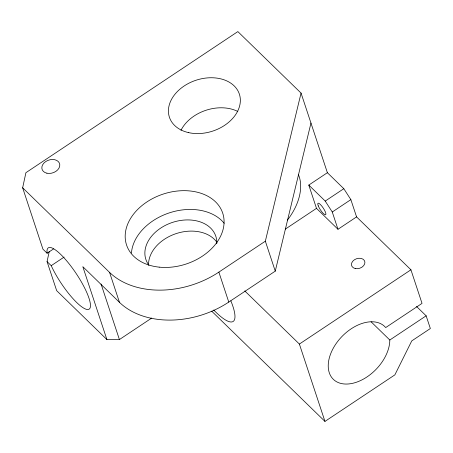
<?xml version="1.0" encoding="UTF-8"?>
<svg xmlns="http://www.w3.org/2000/svg" width="453" height="453" viewBox="0 0 453 453"><rect width="100%" height="100%" fill="white"/><g stroke="black" fill="none" stroke-linecap="round" stroke-linejoin="round"><path stroke-width="0.68" d="M49.281 251.307L47.061 261.613L51.223 265.662A36.84 8.947 56.3 0 0 86.817 309.433A36.84 8.947 56.3 0 0 73.794 270.062A36.84 8.947 56.3 0 0 47.112 253.227L42.944 249.173L22.65 187.802L25.906 172.689L237.853 31.591L301.058 93.097L327.383 172.706L343.816 188.697L350.86 199.626L356.573 216.896L410.928 269.795L422.032 303.38L385.696 327.57A36.84 23.675 -45.8 0 0 335.447 344.591A36.84 23.675 -45.8 0 0 348.465 383.963A36.84 23.675 -45.8 0 0 389.812 340.01L426.148 315.82L416.517 306.449M151.766 318.023L119.416 339.557L106.919 339.586L82.825 266.681L119.462 302.338A80.583 58.55 -18.3 0 0 228.776 302.077L275.26 271.132L265.35 241.177L301.058 93.097M275.26 271.132L310.968 123.057M47.112 253.227L53.567 248.924M51.223 265.662L64.139 257.066M356.573 216.896L337.983 229.275L316.494 208.363L308.793 185.079L327.383 172.706M308.793 185.079L325.226 201.075L343.816 188.697M22.65 187.802L109.552 272.378A80.583 58.55 -18.3 0 0 218.867 272.117L265.35 241.177M285.311 229.122L316.494 208.363M337.983 229.275L332.27 212.004L350.86 199.626M426.148 315.82L430.35 328.527L411.76 340.899L394.863 374.874L324.96 421.409L299.376 344.059L410.928 269.795M371.103 321.806L389.812 340.01M244.767 290.917L299.376 344.059M211.698 311.183L324.96 421.409M106.919 339.586L56.67 290.662L47.061 261.613M325.226 201.075L332.27 212.004M218.867 272.117L228.776 302.077M109.552 272.378L119.462 302.338M101.07 284.042L119.416 339.557M131.449 253.04A50.651 36.806 -18.3 0 1 169.858 212.7A50.651 36.806 -18.3 0 1 224.173 223.272M148.901 265.164A36.84 26.767 -18.3 0 1 173.114 222.202A36.84 26.767 -18.3 0 1 216.772 243.776M180.979 130.334A36.84 26.767 -18.3 0 1 237.819 111.478M148.573 265.045A36.84 26.767 -18.3 0 1 175.979 233.657A36.84 26.767 -18.3 0 1 216.857 242.219M298.51 174.841A50.651 32.559 -45.8 0 1 287.423 220.101M230.849 300.849A50.651 12.305 56.3 0 1 213.72 310.022M159.201 267.145A50.651 36.806 -18.3 0 0 223.035 214.184A50.651 36.806 -18.3 0 0 141.642 205.843A50.651 36.806 -18.3 0 0 159.201 267.145M188.737 132.655A36.84 26.767 -18.3 0 0 240.26 98.358A36.84 26.767 -18.3 0 0 184.161 85.979A36.84 26.767 -18.3 0 0 188.737 132.655M355.248 268.538A6.908 5.017 -18.3 0 0 364.908 262.106A6.908 5.017 -18.3 0 0 354.388 259.784A6.908 5.017 -18.3 0 0 355.248 268.538M46.902 173.21A9.207 6.693 -18.3 0 0 59.785 164.632A9.207 6.693 -18.3 0 0 45.759 161.54A9.207 6.693 -18.3 0 0 46.902 173.21M318.266 205.894A6.908 1.676 56.3 0 0 325.322 214.807A6.908 1.676 56.3 0 0 321.93 206.251A6.908 1.676 56.3 0 0 318.266 205.894"/></g></svg>
